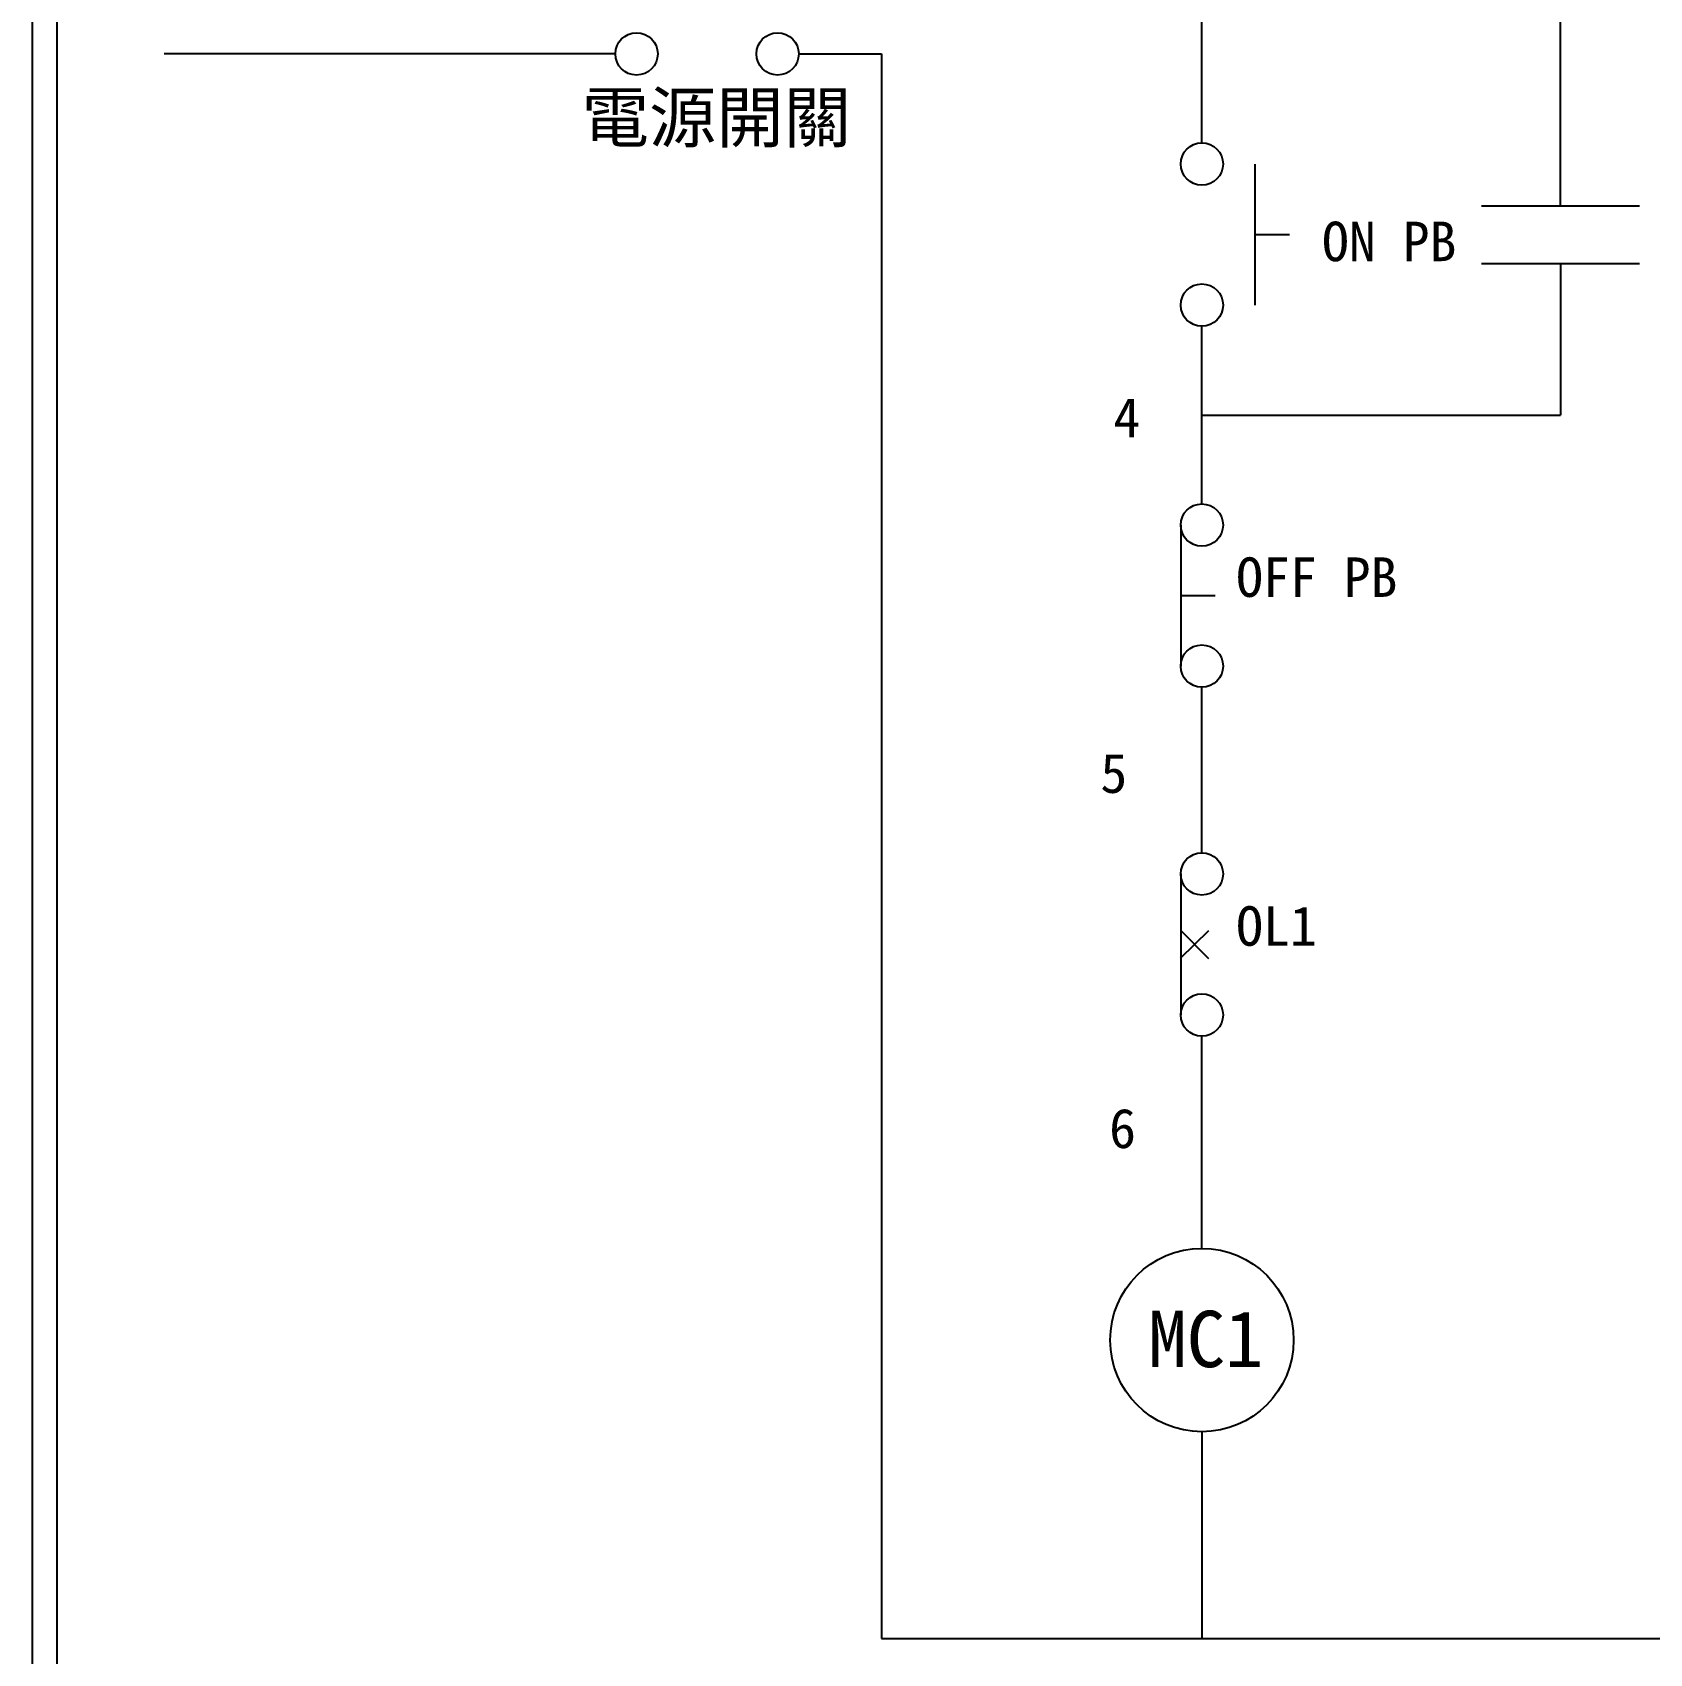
# Model space of a CAD drawing. Extents: x 10 to 297, y 3 to 207.
# Drawn here: x 10 to 91.9, y 48.1 to 130.2 of the extents above; entities that cross this region are included whole.
import ezdxf
from ezdxf.enums import TextEntityAlignment as Align

# ---------------------------------------------------------------- set-up
doc = ezdxf.new("R2010")
doc.units = 0
doc.layers.get('0').update_dxf_attribs({"linetype": 'CONTINUOUS'})
for name, color, linetype in [('7', 7, 'CONTINUOUS'), ('圖框層', 7, 'CONTINUOUS'), ('標尺寸層', 3, 'CONTINUOUS')]:
    doc.layers.add(name, color=color, linetype=linetype)
doc.styles.add('CNS', font='romanc.shx', dxfattribs={"bigfont": 'chineset.shx'})
doc.styles.add('STSL', font='kaiu.ttf')

msp = doc.modelspace()

# ---------------------------------------------------------------- linework, layer by layer
for p, q in [((69.199, 72.557), (69.199, 79.397)), ((69.199, 68.653), (69.199, 72.557)), ((69.199, 59.372), (69.199, 48.908)), ((52.985, 48.908), (291.465, 48.908))]:
    msp.add_line(p, q)
msp.add_circle((69.199, 64.012), 4.641)
at = {"layer": '7'}
for p, q in [((71.888, 123.544), (71.888, 116.404)), ((68.128, 105.268), (68.128, 98.128)), ((68.128, 87.608), (68.128, 80.468))]:
    msp.add_line(p, q, dxfattribs=at)
for centre in [(40.581, 129.12), (47.721, 129.12), (69.199, 123.544), (69.199, 116.404), (69.199, 105.268), (69.199, 98.128), (69.199, 87.608), (69.199, 80.468)]:
    msp.add_circle(centre, 1.071, dxfattribs=at)
at = {"layer": '圖框層', "color": 7}
for p, q in [((10, 3), (10, 206.969)), ((11.25, 4.25), (11.25, 205.719))]:
    msp.add_line(p, q, dxfattribs=at)
at = {"layer": '標尺寸層', "color": 7}
for p, q in [((69.199, 124.615), (69.199, 139.12)), ((87.348, 121.436), (87.348, 139.12)), ((39.51, 129.12), (16.664, 129.12)), ((48.792, 129.12), (52.985, 129.12)), ((52.985, 129.12), (52.985, 48.908)), ((83.348, 121.436), (91.348, 121.436)), ((71.888, 119.974), (73.631, 119.974)), ((83.348, 118.512), (91.348, 118.512)), ((87.348, 118.512), (87.348, 110.836)), ((69.199, 106.339), (69.199, 115.333)), ((69.199, 110.836), (87.348, 110.836)), ((68.128, 101.698), (69.872, 101.698)), ((69.199, 88.679), (69.199, 97.057)), ((68.118, 83.336), (69.543, 84.74)), ((68.128, 84.75), (69.532, 83.326))]:
    msp.add_line(p, q, dxfattribs=at)

# ---------------------------------------------------------------- texts
at = {"color": 7}
msp.add_text('MC1', height=2.8559, dxfattribs=at).set_placement((69.402, 64.068), align=Align.MIDDLE_CENTER)
at = {"layer": '圖框層', "color": 4, "style": 'STSL'}
for s, p in [('ON PB', (75.28, 118.627)), ('4', (64.719, 109.711)), ('OFF PB', (70.933, 101.632)), ('5', (64.061, 91.71)), ('OL1', (70.933, 83.972)), ('6', (64.503, 73.731))]:
    msp.add_text(s, height=2, dxfattribs=at).set_placement(p)
at = {"layer": '標尺寸層', "color": 7, "insert": (37.801, 127.155), "char_height": 2.5, "width": 14.08469, "attachment_point": 1, "style": 'CNS'}
msp.add_mtext('{\\fDFKai-SB|b0|i0|c136|p65;電源開關}', dxfattribs=at)

doc.saveas('drawing.dxf')
